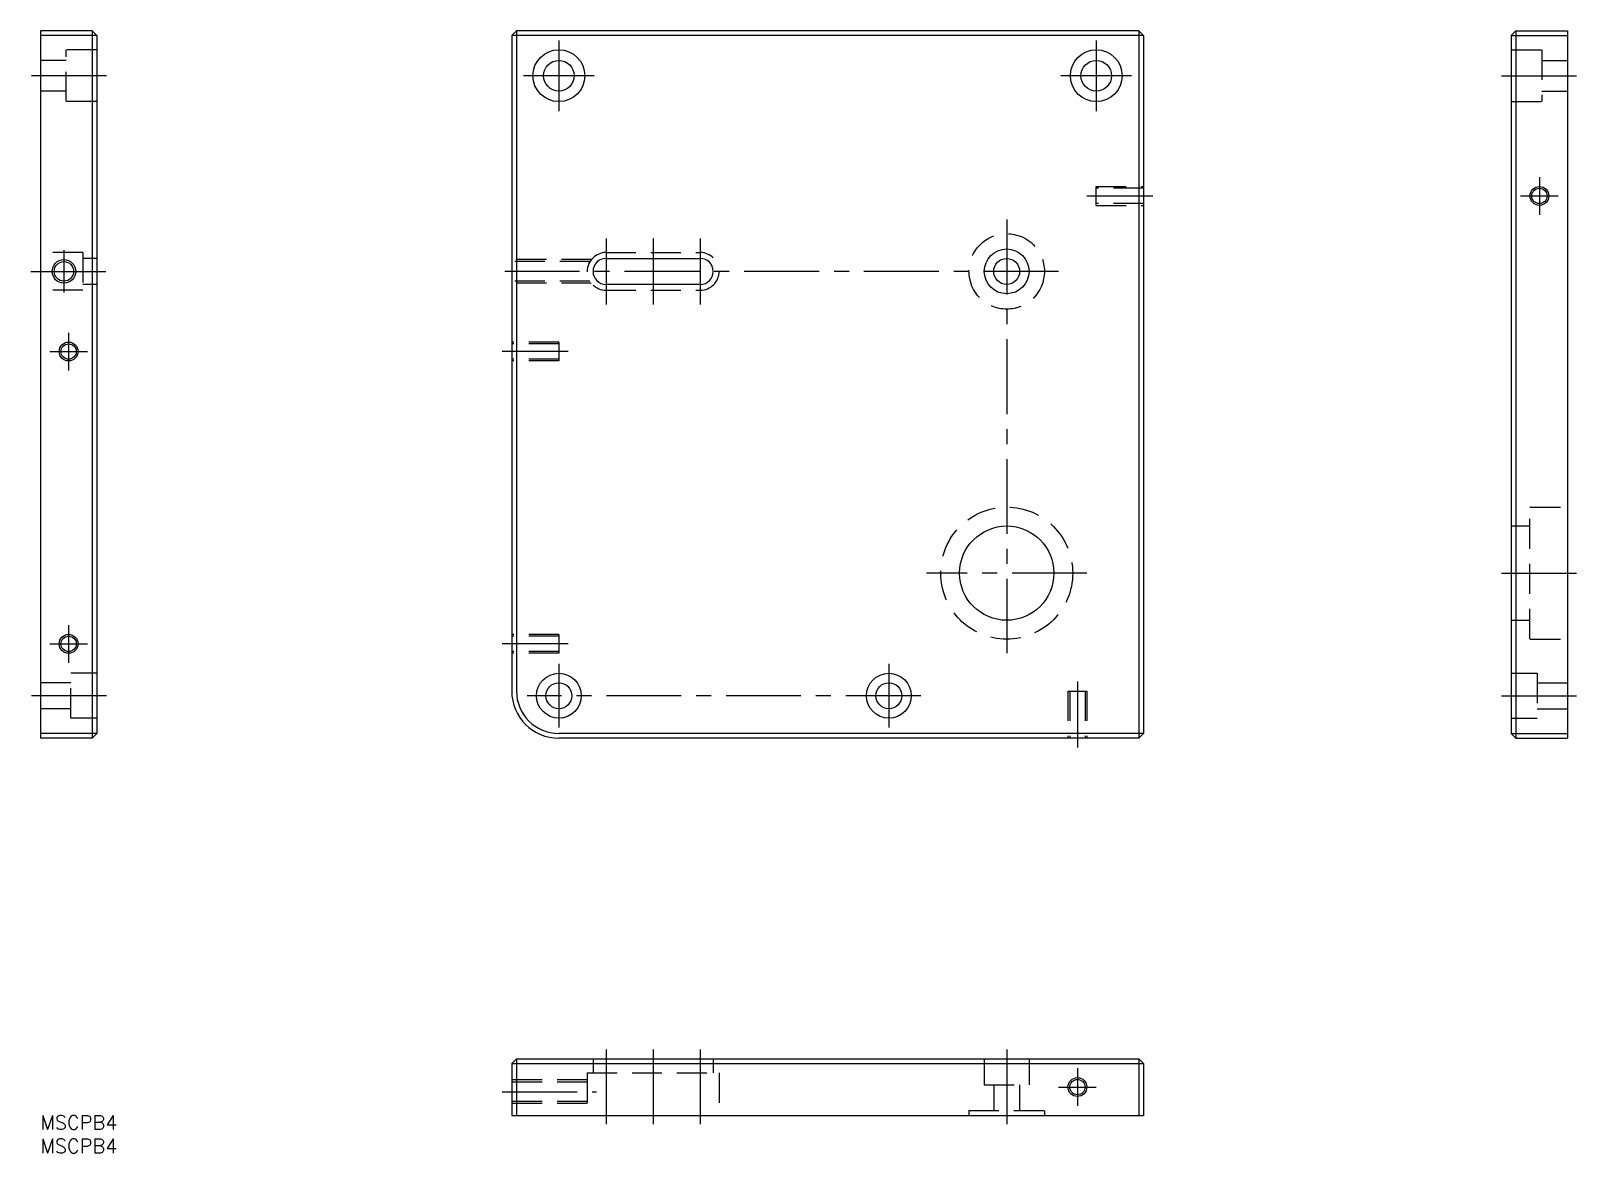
# Model space of a CAD drawing. Extents: x -2 to 326, y -8 to 230.
import ezdxf

# ---------------------------------------------------------------- set-up
doc = ezdxf.new("R2010")
doc.units = 0
doc.header["$LTSCALE"] = 0.5
doc.linetypes.add('CENTER', pattern=[50.8, 31.75, -6.35, 6.35, -6.35])
doc.linetypes.add('DASHED', pattern=[19.05, 12.7, -6.35])
for name, color, linetype in [('MSM_CENTER', 1, 'CENTER'), ('MSM_CONTINUOUS', 7, 'CONTINUOUS'), ('MSM_DASHED', 4, 'DASHED'), ('MSM_NARROW', 5, 'CONTINUOUS'), ('MSM_PART_NUMBER', 7, 'CONTINUOUS')]:
    doc.layers.add(name, color=color, linetype=linetype)
doc.styles.get("Standard").update_dxf_attribs({"font": 'txt.shx', "height": 3, "bigfont": 'bigfont.shx'})

msp = doc.modelspace()

# ---------------------------------------------------------------- linework, layer by layer
at = {"layer": 'MSM_CENTER'}
for p, q in [((110, 228), (110, 213)), ((224, 228), (224, 213)), ((14, 220.5), (-2, 220.5)), ((117.5, 220.5), (102.5, 220.5)), ((231.5, 220.5), (216.5, 220.5)), ((310, 220.5), (326, 220.5)), ((318, 199), (318, 191)), ((222, 195), (236, 195)), ((314, 195), (322, 195)), ((205, 190), (205, 98)), ((120, 186), (120, 172)), ((130, 186), (130, 172)), ((140, 186), (140, 172)), ((5, 183.5), (5, 174.5)), ((-2, 179), (14, 179)), ((216, 179), (98, 179)), ((6, 166), (6, 158)), ((2, 162), (10, 162)), ((112, 162), (98, 162)), ((222, 115), (188, 115)), ((310, 115), (326, 115)), ((6, 104), (6, 96)), ((2, 100), (10, 100)), ((112, 100), (98, 100)), ((110, 95.75), (110, 82.25)), ((180, 95.75), (180, 82.25)), ((220, 92), (220, 78)), ((14, 89), (-2, 89)), ((186.75, 89), (103.25, 89)), ((310, 89), (326, 89)), ((120, 14), (120, -2)), ((130, 14), (130, -2)), ((140, 14), (140, -2)), ((205, 14), (205, -2)), ((220, 10), (220, 2)), ((98, 5), (118, 5)), ((216, 6), (224, 6))]:
    msp.add_line(p, q, dxfattribs=at)
at = {"layer": 'MSM_CONTINUOUS'}
for p, q in [((0, 230), (0, 80)), ((11, 230), (0, 230)), ((11, 230), (11, 80)), ((12, 229), (11, 230)), ((100, 229), (101, 230)), ((233, 230), (101, 230)), ((101, 230), (101, 90)), ((233, 230), (233, 80)), ((233, 230), (234, 229)), ((312, 229), (313, 230)), ((313, 230), (324, 230)), ((313, 230), (313, 80)), ((324, 230), (324, 80)), ((12, 229), (0, 229)), ((12, 229), (12, 81)), ((100, 229), (100, 90)), ((234, 229), (100, 229)), ((234, 229), (234, 81)), ((312, 229), (312, 81)), ((312, 229), (324, 229)), ((120, 181.75), (140, 181.75)), ((140, 176.25), (120, 176.25)), ((12, 81), (0, 81)), ((11, 80), (0, 80)), ((11, 80), (12, 81)), ((234, 81), (110, 81)), ((233, 80), (110, 80)), ((233, 80), (234, 81)), ((312, 81), (324, 81)), ((312, 81), (313, 80)), ((313, 80), (324, 80)), ((101, 12), (100, 11)), ((100, 11), (100, 0)), ((100, 11), (234, 11)), ((101, 12), (233, 12)), ((101, 12), (101, 0)), ((233, 12), (233, 0)), ((234, 11), (233, 12)), ((234, 11), (234, 0)), ((100, 0), (234, 0))]:
    msp.add_line(p, q, dxfattribs=at)
for centre, radius in [((110, 220.5), 5.5), ((110, 220.5), 3.25), ((224, 220.5), 5.5), ((224, 220.5), 3.25), ((318, 195), 1.621), ((205, 179), 4.75), ((5, 179), 2.067), ((205, 179), 2.75), ((6, 162), 1.621), ((205, 115), 10), ((6, 100), 1.621), ((110, 89), 4.75), ((180, 89), 4.75), ((110, 89), 2.75), ((180, 89), 2.75), ((220, 6), 1.621)]:
    msp.add_circle(centre, radius, dxfattribs=at)
for centre, radius, start, end in [((120, 179), 2.75, 90, 270), ((140, 179), 2.75, 270, 90), ((110, 90), 10, 180, 270), ((110, 90), 9, 180, 270)]:
    msp.add_arc(centre, radius, start, end, dxfattribs=at)
at = {"layer": 'MSM_DASHED'}
for p, q in [((5.5, 223.75), (0, 223.75)), ((5.5, 215), (5.5, 226)), ((12, 226), (5.5, 226)), ((312, 226), (318.5, 226)), ((318.5, 226), (318.5, 215)), ((318.5, 223.75), (324, 223.75)), ((5.5, 217.25), (0, 217.25)), ((318.5, 217.25), (324, 217.25)), ((12, 215), (5.5, 215)), ((312, 215), (318.5, 215)), ((224, 193), (224, 197)), ((224, 197), (234, 197)), ((234, 196.621), (224, 196.621)), ((234, 193.379), (224, 193.379)), ((224, 193), (234, 193)), ((9, 183), (0, 183)), ((9, 183), (9, 175)), ((12, 181.75), (9, 181.75)), ((116.878, 181.5), (100, 181.5)), ((116.536, 181.067), (100, 181.067)), ((120, 183), (140, 183)), ((9, 175), (0, 175)), ((12, 176.25), (9, 176.25)), ((116.536, 176.933), (100, 176.933)), ((116.878, 176.5), (100, 176.5)), ((120, 175), (140, 175)), ((110, 164), (100, 164)), ((110, 164), (110, 160)), ((110, 163.621), (100, 163.621)), ((110, 160.379), (100, 160.379)), ((110, 160), (100, 160)), ((316, 101.1), (316, 128.9)), ((316.1, 129), (324, 129)), ((312, 125), (316, 125)), ((312, 105), (316, 105)), ((110, 102), (100, 102)), ((110, 102), (110, 98)), ((110, 101.621), (100, 101.621)), ((316.1, 101), (324, 101)), ((110, 98.379), (100, 98.379)), ((110, 98), (100, 98)), ((12, 93.75), (6.5, 93.75)), ((6.5, 84.25), (6.5, 93.75)), ((312, 93.75), (317.5, 93.75)), ((317.5, 93.75), (317.5, 84.25)), ((6.5, 91.75), (0, 91.75)), ((218, 90), (222, 90)), ((218, 90), (218, 80)), ((218.379, 90), (218.379, 80)), ((221.621, 90), (221.621, 80)), ((222, 90), (222, 80)), ((317.5, 91.75), (324, 91.75)), ((6.5, 86.25), (0, 86.25)), ((317.5, 86.25), (324, 86.25)), ((12, 84.25), (6.5, 84.25)), ((312, 84.25), (317.5, 84.25)), ((117.25, 12), (117.25, 9)), ((142.75, 12), (142.75, 9)), ((200.25, 12), (200.25, 6.5)), ((209.75, 12), (209.75, 6.5)), ((116, 7.5), (100, 7.5)), ((116, 7.067), (100, 7.067)), ((116, 9), (116, 0)), ((116, 9), (144, 9)), ((144, 9), (144, 0)), ((200.25, 6.5), (209.75, 6.5)), ((202.25, 6.5), (202.25, 1)), ((207.75, 6.5), (207.75, 1)), ((116, 2.933), (100, 2.933)), ((116, 2.5), (100, 2.5)), ((197, 1), (197, 0)), ((197, 1), (213, 1)), ((213, 1), (213, 0))]:
    msp.add_line(p, q, dxfattribs=at)
for centre, radius in [((205, 179), 8), ((205, 115), 14)]:
    msp.add_circle(centre, radius, dxfattribs=at)
for centre, radius, start, end in [((120, 179), 4, 90, 270), ((140, 179), 4, 270, 90), ((316.1, 128.9), 0.1, 90, 180), ((316.1, 101.1), 0.1, 180, 270)]:
    msp.add_arc(centre, radius, start, end, dxfattribs=at)
at = {"layer": 'MSM_NARROW'}
for centre, radius in [((318, 195), 2), ((5, 179), 2.5), ((6, 162), 2), ((6, 100), 2), ((220, 6), 2)]:
    msp.add_circle(centre, radius, dxfattribs=at)

# ---------------------------------------------------------------- texts
at = {"layer": 'MSM_PART_NUMBER'}
for p in [(0, -3), (0, -8)]:
    msp.add_text('MSCPB4', height=3, dxfattribs=at).set_placement(p)

doc.saveas('drawing.dxf')
